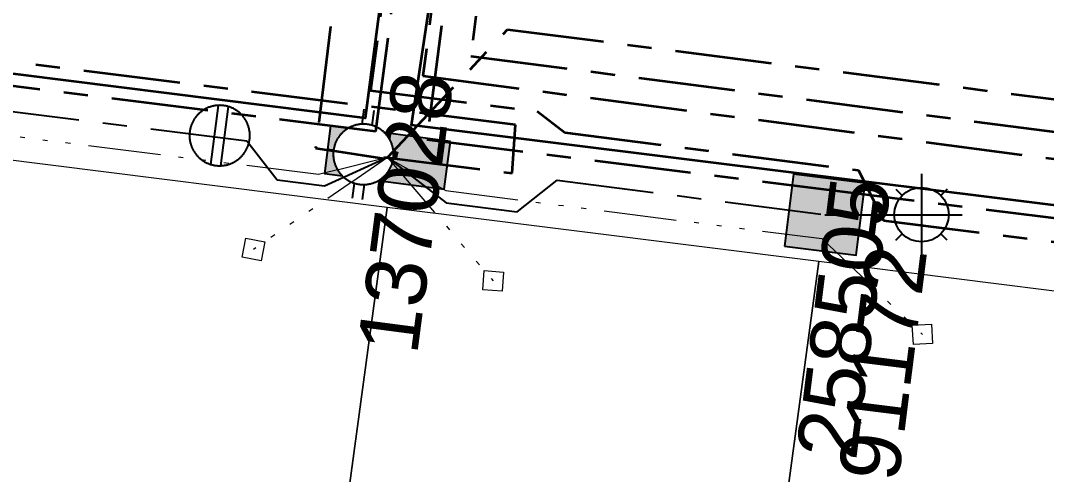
# Model space of a CAD drawing. Header units: metres. Extents: x 264899 to 270320, y 6185871 to 6191197.
# Drawn here: x 268021.67 to 268064.12, y 6186473.97 to 6186492.77 of the extents above; entities that cross this region are included whole.
import ezdxf
from ezdxf.enums import TextEntityAlignment as Align

# ---------------------------------------------------------------- set-up
doc = ezdxf.new("R2010")
doc.units = ezdxf.units.M
doc.linetypes.add('Cable Exist UG', pattern=[7, 4, -1, 1, -1])
doc.linetypes.add('PHANTOMX2', pattern=[6.6, 3, -0.75, 0.2, -0.75, 0.2, -0.75, 0.2, -0.75])
doc.layers.get('0').update_dxf_attribs({"color": 6})
for name, color, linetype, lineweight in [('_User_HV_Exist', 1, 'Continuous', 35), ('_User_LV_Exist', 5, 'Continuous', 35), ('Cadastre Land Parcels_SP_EXT', 118, 'Continuous', 15), ('Mains_HV_EXT', 13, 'Continuous', 25), ('Mains_LV_EXT', 163, 'Continuous', 25), ('Mains_LV_SL_EXT', 135, 'Continuous', 25), ('Services_SP_EXT', 42, 'PHANTOMX2', 20)]:
    doc.layers.add(name, color=color, linetype=linetype, lineweight=lineweight)
for name, color, linetype in [('Equip_LV_EXT', 7, 'Continuous'), ('Equip_SP_SL_EXT', 7, 'Continuous'), ('SupportsUG_SP_LV_EXT', 7, 'Continuous'), ('SupportsUG_SP_LV_SL_EXT', 7, 'Continuous')]:
    doc.layers.add(name, color=color, linetype=linetype)
doc.layers.get('0').freeze()
doc.styles.add('COLUMN_LABEL', font='arial.ttf', dxfattribs={"height": 2})
doc.styles.add('iecARIAL', font='arial.ttf', dxfattribs={"height": 2})
doc.styles.add('POLE_LABEL', font='arial.ttf', dxfattribs={"height": 2})
doc.styles.add('SL_LABEL', font='arial.ttf', dxfattribs={"height": 2})
doc.styles.get("Standard").update_dxf_attribs({"font": 'arial.ttf'})
doc.linetypes.add('Cable E UG', pattern='A,5,-0.1,["E",Standard,S=1.5,R=0,X=0,Y=-0.75],-1.45', length=6.55)

# ---------------------------------------------------------------- blocks, each defined once
blk = doc.blocks.new('COLUMN_EXT')
blk.add_hatch(color=256).paths.add_polyline_path([(1.5, -1.5), (1.5, 1.5), (-1.5, 1.5), (-1.5, -1.5)])
blk.add_lwpolyline([(1.5, 1.5), (-1.5, 1.5), (-1.5, -1.5), (1.5, -1.5)], close=True)
at = {"flags": 1}
blk.add_attdef('Z', (-1.813, 2.351), '', height=0.2, rotation=180, dxfattribs=at)
at = {"flags": 9}
for tag, p in [('STREETNAME', (-1.813, 1.6)), ('SUBURB', (-1.813, 1.8)), ('NOTES', (-1.813, 2)), ('LOCATION', (-1.813, 1.4)), ('LEGEND', (-1.813, 1.2)), ('USAGE', (-1.813, 1)), ('STATE', (-1.813, 0.8)), ('COLUMN_TYPE', (-1.813, 0.4)), ('OWNED_BY', (-1.813, 0.6))]:
    blk.add_attdef(tag, text='', height=0.2, rotation=180, dxfattribs=at).set_placement(p, align=Align.MIDDLE_LEFT)
for tag, style, p in [('STRUCTURE_PLANT_NUMBER', 'POLE_LABEL', (-1.813, -0.031)), ('STREET_CODE', 'COLUMN_LABEL', (-1.813, 0.2))]:
    blk.add_attdef(tag, text='', height=0.2, rotation=180, dxfattribs=dict(at, style=style)).set_placement(p, align=Align.MIDDLE_LEFT)
at = {"style": 'COLUMN_LABEL', "width": 0.9, "flags": 8}
blk.add_attdef('ASSET_NUM', text='', height=2, rotation=270, dxfattribs=at).set_placement((2, -4), align=Align.MIDDLE_LEFT)
blk = doc.blocks.new('PILLAR_EXT')
blk.add_hatch(color=256).paths.add_polyline_path([(-2.5, 1), (-2.5, -1), (2.5, -1), (2.5, 1)])
for p, q in [((0, 1), (0, -1)), ((-2.5, 0), (2.5, 0))]:
    blk.add_line(p, q)
at = {"ltscale": 10}
blk.add_line((2.5, 0), (-2.5, 0), dxfattribs=at)
blk.add_lwpolyline([(-2.5, -1), (-1.25, -1), (1.25, -1), (2.5, -1), (2.5, 1), (-2.5, 1)], close=True)
at = {"width": 0.9, "flags": 8}
blk.add_attdef('ASSET_NUM', text='', height=2, rotation=90, dxfattribs=at).set_placement((-2, 4), align=Align.MIDDLE_LEFT)
for tag, p, flags in [('OWNED_BY', (0, -0.2), 9), ('STATE', (0, -0.4), 9), ('SUPPORT_TYPE', (0, -0.6), 9), ('USAGE', (0, -0.8), 9), ('LEGEND', (0, -1), 9), ('LOCATION', (0, -1.2), 9), ('NOTES', (0, -1.4), 9), ('STREETNAME', (0, -1.8), 9), ('PARENT', (0, -1.6), 9), ('SUBURB', (0, -2), 1)]:
    blk.add_attdef(tag, p, '', height=0.2, dxfattribs=dict(flags=flags))
blk = doc.blocks.new('SL_LANTERN_EXT')
at = {"flags": 9}
for tag, p in [('LRATECODE', (-7.4, 0)), ('LOUTREACHVOCAB', (-7.2, 0)), ('LOUTREACH', (-7, 0)), ('LANTNUMBER', (-6.6, 0)), ('LNEW', (-6.4, 0)), ('LMASTVOCAB', (-6.2, 0)), ('LMAST', (-6, 0)), ('LLAMPVOCAB', (-5.8, 0)), ('LLAMP', (-5.6, 0)), ('LEXIST', (-5.4, 0)), ('LCHARGE3PERCENT', (-5.2, 0)), ('LCHARGE3', (-5, 0)), ('LCHARGE2PERCENT', (-4.8, 0)), ('LCHARGE2', (-4.6, 0)), ('LCHARGE1PERCENT', (-4.4, 0)), ('LCHARGE1', (-4.2, 0)), ('LCATEGORY', (-4, 0)), ('LBRACKETVOCAB', (-3.8, 0)), ('LBRACKET', (-3.6, 0)), ('LKINGHEIGHT', (-3.4, 0)), ('CREPLACE', (-3.2, 0)), ('CREMOVE', (-3, 0)), ('CNUMBER', (-2.8, 0)), ('CNEW', (-2.6, 0)), ('CEXIST', (-2.4, 0)), ('USAGE', (-2.2, 0)), ('STATE', (-2, 0)), ('OWNED_BY', (-1.8, 0)), ('ORIENTATION', (-1.6, 0)), ('OPERATING_VOLTAGE', (-1.4, 0)), ('NO_PHASES', (-1.2, 0)), ('LANTERN_TYPE', (-1, 0)), ('LANTERN_PURPOSE', (-0.8, 0)), ('CONTROL_TYPE', (-0.6, 0)), ('CONSTRUCTED_VOLTAGE', (-0.4, 0))]:
    blk.add_attdef(tag, text='', height=0.001, rotation=270, dxfattribs=at).set_placement(p, align=Align.MIDDLE_LEFT)
at = {"style": 'SL_LABEL', "flags": 9}
blk.add_attdef('STREET_CODE', text='', height=0.001, rotation=270, dxfattribs=at).set_placement((0.001, 0), align=Align.MIDDLE_LEFT)
at = {"flags": 1}
blk.add_attdef('Z', (0, 0), '', height=0.001, rotation=270, dxfattribs=at)
at = {"width": 0.9}
blk.add_attdef('LNUMBER', text='', height=1, dxfattribs=at).set_placement((7, -1), align=Align.MIDDLE_LEFT)
at = {"flags": 9}
for tag, p in [('LREMOVE', (0, -7.6)), ('LREPLACE', (0, -7.8)), ('LTYPE', (0, -8)), ('LTYPEVOCAB', (0, -8.2)), ('LEGEND', (0, -8.4)), ('SUBURB', (0, -8.6)), ('STREETNAME', (0, -8.8)), ('LOCATION', (0, -9)), ('NOTES', (0, -9.2)), ('MAINTAINED_BY', (0, -9.863))]:
    blk.add_attdef(tag, text='', height=0.001, dxfattribs=at).set_placement(p, align=Align.MIDDLE_LEFT)
blk.add_attdef('OPERATED_BY', (0, -9.607), '', height=0.001, dxfattribs=at)
blk.add_wipeout([(5.688, 0), (5.061, -1.061), (4, -1.688), (2.939, -1.061), (2.313, 0), (2.939, 1.061), (4, 1.687), (5.061, 1.061)])
for p, q in [((4, 1.687), (4, 0)), ((2.939, 1.061), (3.205, 0.795)), ((5.061, 1.061), (4.795, 0.795)), ((0, 0), (4, 0)), ((4, 0), (5.688, 0)), ((4, 0), (4, -1.688)), ((2.939, -1.061), (3.205, -0.795)), ((5.061, -1.061), (4.795, -0.795))]:
    blk.add_line(p, q)
blk.add_circle((4, 0), 1.125)
blk = doc.blocks.new('CCP_EXT')
at = {"flags": 9}
for tag, p in [('OWNED_BY', (0, -1)), ('USAGE', (0, -1.2)), ('STATE', (0, -1.8)), ('LEGEND', (0, -1.4)), ('LIFE_SUPPORT', (0, -1.6)), ('NOTES', (0, -2))]:
    blk.add_attdef(tag, text='', height=0.2, dxfattribs=at).set_placement(p, align=Align.MIDDLE_LEFT)
blk.add_wipeout([(0, 0.566), (0.566, 0), (0, -0.566), (-0.566, 0)])
blk.add_lwpolyline([(-0.566, 0), (0, 0.566), (0.566, 0), (0, -0.566), (-0.566, 0)])
at = {"flags": 1}
blk.add_attdef('Z', (0, 0), '', height=0.2, dxfattribs=at)
at = {"flags": 9}
for tag, p in [('CCP_TYPE', (0, 0)), ('CONSTRUCTED_VOLTAGE', (0, -0.2)), ('NO_PHASES', (0, -0.4)), ('OPERATING_VOLTAGE', (0, -0.6)), ('ORIENTATION', (0, -0.8))]:
    blk.add_attdef(tag, text='', height=0.2, dxfattribs=at).set_placement(p, align=Align.MIDDLE_LEFT)
blk = doc.blocks.new('LV_UG_LINKS_OPEN_EXT')
at = {"layer": 'Equip_LV_EXT'}
for tag, height, flags, p in [('ACTUAL_STATUS', 0.167, 9, (3.167, -1.667)), ('CONSTRUCTED_VOLTAGE', 0.167, 9, (3.167, -1.833)), ('NO_PHASES', 0.167, 9, (3.167, -2)), ('OPERATING_VOLTAGE', 0.2, 9, (3, -2.6)), ('ORIENTATION', 0.2, 9, (3, -2.8)), ('STATE', 0.2, 9, (3, -3)), ('SWITCH_TYPE', 0.2, 9, (3, -3.2)), ('USAGE', 0.2, 9, (3, -3.4)), ('OWNED_BY', 0.2, 9, (3, -3.8)), ('NOTES', 0.2, 9, (3, -3.6)), ('OPERATED_BY', 0.2, 9, (3, -4)), ('MAINTAINED_BY', 0.2, 9, (3, -4.2)), ('TYPE', 0.2, 9, (3, -4.6)), ('NUMBER_OF_PHASES', 0.2, 9, (3, -4.4)), ('Z', 0.2, 1, (3, -4.8))]:
    blk.add_attdef(tag, text='', height=height, dxfattribs=dict(at, flags=flags)).set_placement(p, align=Align.MIDDLE_LEFT)
blk.add_wipeout([(4, 1.25), (3.969, 1.25), (3.939, 1.248), (3.908, 1.247), (3.877, 1.244), (3.847, 1.241), (3.817, 1.236), (3.786, 1.232), (3.756, 1.226), (3.726, 1.22), (3.696, 1.213), (3.667, 1.205), (3.637, 1.196), (3.608, 1.187), (3.579, 1.177), (3.55, 1.166), (3.522, 1.155), (3.493, 1.143), (3.466, 1.13), (3.438, 1.117), (3.411, 1.102), (3.384, 1.088), (3.357, 1.072), (3.331, 1.056), (3.306, 1.039), (3.28, 1.022), (3.255, 1.004), (3.231, 0.985), (3.207, 0.966), (3.184, 0.947), (3.161, 0.926), (3.138, 0.905), (3.116, 0.884), (3.095, 0.862), (3.074, 0.839), (3.053, 0.816), (3.034, 0.793), (3.015, 0.769), (2.996, 0.745), (2.978, 0.72), (2.961, 0.694), (2.944, 0.669), (2.928, 0.643), (2.912, 0.616), (2.898, 0.589), (2.883, 0.562), (2.87, 0.534), (2.857, 0.507), (2.845, 0.478), (2.834, 0.45), (2.823, 0.421), (2.813, 0.392), (2.804, 0.363), (2.795, 0.333), (2.787, 0.304), (2.78, 0.274), (2.774, 0.244), (2.768, 0.214), (2.764, 0.183), (2.759, 0.153), (2.756, 0.123), (2.753, 0.092), (2.752, 0.061), (2.75, 0.031), (2.75, 0), (2.75, -0.031), (2.752, -0.061), (2.753, -0.092), (2.756, -0.123), (2.759, -0.153), (2.764, -0.183), (2.768, -0.214), (2.774, -0.244), (2.78, -0.274), (2.787, -0.304), (2.795, -0.333), (2.804, -0.363), (2.813, -0.392), (2.823, -0.421), (2.834, -0.45), (2.845, -0.478), (2.857, -0.507), (2.87, -0.534), (2.883, -0.562), (2.898, -0.589), (2.912, -0.616), (2.928, -0.643), (2.944, -0.669), (2.961, -0.694), (2.978, -0.72), (2.996, -0.745), (3.015, -0.769), (3.034, -0.793), (3.053, -0.816), (3.074, -0.839), (3.095, -0.862), (3.116, -0.884), (3.138, -0.905), (3.161, -0.926), (3.184, -0.947), (3.207, -0.966), (3.231, -0.985), (3.255, -1.004), (3.28, -1.022), (3.306, -1.039), (3.331, -1.056), (3.357, -1.072), (3.384, -1.088), (3.411, -1.102), (3.438, -1.117), (3.466, -1.13), (3.493, -1.143), (3.522, -1.155), (3.55, -1.166), (3.579, -1.177), (3.608, -1.187), (3.637, -1.196), (3.667, -1.205), (3.696, -1.213), (3.726, -1.22), (3.756, -1.226), (3.786, -1.232), (3.817, -1.236), (3.847, -1.241), (3.877, -1.244), (3.908, -1.247), (3.939, -1.248), (3.969, -1.25), (4, -1.25), (4.031, -1.25), (4.061, -1.248), (4.092, -1.247), (4.123, -1.244), (4.153, -1.241), (4.183, -1.236), (4.214, -1.232), (4.244, -1.226), (4.274, -1.22), (4.304, -1.213), (4.333, -1.205), (4.363, -1.196), (4.392, -1.187), (4.421, -1.177), (4.45, -1.166), (4.478, -1.155), (4.507, -1.143), (4.534, -1.13), (4.562, -1.117), (4.589, -1.102), (4.616, -1.088), (4.643, -1.072), (4.669, -1.056), (4.694, -1.039), (4.72, -1.022), (4.745, -1.004), (4.769, -0.985), (4.793, -0.966), (4.816, -0.947), (4.839, -0.926), (4.862, -0.905), (4.884, -0.884), (4.905, -0.862), (4.926, -0.839), (4.947, -0.816), (4.966, -0.793), (4.985, -0.769), (5.004, -0.745), (5.022, -0.72), (5.039, -0.694), (5.056, -0.669), (5.072, -0.643), (5.088, -0.616), (5.102, -0.589), (5.117, -0.562), (5.13, -0.534), (5.143, -0.507), (5.155, -0.478), (5.166, -0.45), (5.177, -0.421), (5.187, -0.392), (5.196, -0.363), (5.205, -0.333), (5.213, -0.304), (5.22, -0.274), (5.226, -0.244), (5.232, -0.214), (5.236, -0.183), (5.241, -0.153), (5.244, -0.123), (5.247, -0.092), (5.248, -0.061), (5.25, -0.031), (5.25, 0), (5.25, 0.031), (5.248, 0.061), (5.247, 0.092), (5.244, 0.123), (5.241, 0.153), (5.236, 0.183), (5.232, 0.214), (5.226, 0.244), (5.22, 0.274), (5.213, 0.304), (5.205, 0.333), (5.196, 0.363), (5.187, 0.392), (5.177, 0.421), (5.166, 0.45), (5.155, 0.478), (5.143, 0.507), (5.13, 0.534), (5.117, 0.562), (5.102, 0.589), (5.088, 0.616), (5.072, 0.643), (5.056, 0.669), (5.039, 0.694), (5.022, 0.72), (5.004, 0.745), (4.985, 0.769), (4.966, 0.793), (4.947, 0.816), (4.926, 0.839), (4.905, 0.862), (4.884, 0.884), (4.862, 0.905), (4.839, 0.926), (4.816, 0.947), (4.793, 0.966), (4.769, 0.985), (4.745, 1.004), (4.72, 1.022), (4.694, 1.039), (4.669, 1.056), (4.643, 1.072), (4.616, 1.088), (4.589, 1.102), (4.562, 1.117), (4.534, 1.13), (4.507, 1.143), (4.478, 1.155), (4.45, 1.166), (4.421, 1.177), (4.392, 1.187), (4.363, 1.196), (4.333, 1.205), (4.304, 1.213), (4.274, 1.22), (4.244, 1.226), (4.214, 1.232), (4.183, 1.236), (4.153, 1.241), (4.123, 1.244), (4.092, 1.247), (4.061, 1.248), (4.031, 1.25)]).dxf.layer = 'Equip_LV_EXT'
for p, q in [((3.792, 1.863), (3.792, 1.232)), ((4.208, 1.863), (4.208, 1.232)), ((3.792, -1.232), (3.792, -1.863)), ((4.208, -1.232), (4.208, -1.863))]:
    blk.add_line(p, q, dxfattribs=at)
at = {"layer": 'Equip_LV_EXT', "flags": 128}
blk.add_lwpolyline([(4, 1.25), (3.969, 1.25), (3.939, 1.248), (3.908, 1.247), (3.877, 1.244), (3.847, 1.241), (3.817, 1.236), (3.786, 1.232), (3.756, 1.226), (3.726, 1.22), (3.696, 1.213), (3.667, 1.205), (3.637, 1.196), (3.608, 1.187), (3.579, 1.177), (3.55, 1.166), (3.522, 1.155), (3.493, 1.143), (3.466, 1.13), (3.438, 1.117), (3.411, 1.102), (3.384, 1.088), (3.357, 1.072), (3.331, 1.056), (3.306, 1.039), (3.28, 1.022), (3.255, 1.004), (3.231, 0.985), (3.207, 0.966), (3.184, 0.947), (3.161, 0.926), (3.138, 0.905), (3.116, 0.884), (3.095, 0.862), (3.074, 0.839), (3.053, 0.816), (3.034, 0.793), (3.015, 0.769), (2.996, 0.745), (2.978, 0.72), (2.961, 0.694), (2.944, 0.669), (2.928, 0.643), (2.912, 0.616), (2.898, 0.589), (2.883, 0.562), (2.87, 0.534), (2.857, 0.507), (2.845, 0.478), (2.834, 0.45), (2.823, 0.421), (2.813, 0.392), (2.804, 0.363), (2.795, 0.333), (2.787, 0.304), (2.78, 0.274), (2.774, 0.244), (2.768, 0.214), (2.764, 0.183), (2.759, 0.153), (2.756, 0.123), (2.753, 0.092), (2.752, 0.061), (2.75, 0.031), (2.75, 0), (2.75, -0.031), (2.752, -0.061), (2.753, -0.092), (2.756, -0.123), (2.759, -0.153), (2.764, -0.183), (2.768, -0.214), (2.774, -0.244), (2.78, -0.274), (2.787, -0.304), (2.795, -0.333), (2.804, -0.363), (2.813, -0.392), (2.823, -0.421), (2.834, -0.45), (2.845, -0.478), (2.857, -0.507), (2.87, -0.534), (2.883, -0.562), (2.898, -0.589), (2.912, -0.616), (2.928, -0.643), (2.944, -0.669), (2.961, -0.694), (2.978, -0.72), (2.996, -0.745), (3.015, -0.769), (3.034, -0.793), (3.053, -0.816), (3.074, -0.839), (3.095, -0.862), (3.116, -0.884), (3.138, -0.905), (3.161, -0.926), (3.184, -0.947), (3.207, -0.966), (3.231, -0.985), (3.255, -1.004), (3.28, -1.022), (3.306, -1.039), (3.331, -1.056), (3.357, -1.072), (3.384, -1.088), (3.411, -1.102), (3.438, -1.117), (3.466, -1.13), (3.493, -1.143), (3.522, -1.155), (3.55, -1.166), (3.579, -1.177), (3.608, -1.187), (3.637, -1.196), (3.667, -1.205), (3.696, -1.213), (3.726, -1.22), (3.756, -1.226), (3.786, -1.232), (3.817, -1.236), (3.847, -1.241), (3.877, -1.244), (3.908, -1.247), (3.939, -1.248), (3.969, -1.25), (4, -1.25), (4.031, -1.25), (4.061, -1.248), (4.092, -1.247), (4.123, -1.244), (4.153, -1.241), (4.183, -1.236), (4.214, -1.232), (4.244, -1.226), (4.274, -1.22), (4.304, -1.213), (4.333, -1.205), (4.363, -1.196), (4.392, -1.187), (4.421, -1.177), (4.45, -1.166), (4.478, -1.155), (4.507, -1.143), (4.534, -1.13), (4.562, -1.117), (4.589, -1.102), (4.616, -1.088), (4.643, -1.072), (4.669, -1.056), (4.694, -1.039), (4.72, -1.022), (4.745, -1.004), (4.769, -0.985), (4.793, -0.966), (4.816, -0.947), (4.839, -0.926), (4.862, -0.905), (4.884, -0.884), (4.905, -0.862), (4.926, -0.839), (4.947, -0.816), (4.966, -0.793), (4.985, -0.769), (5.004, -0.745), (5.022, -0.72), (5.039, -0.694), (5.056, -0.669), (5.072, -0.643), (5.088, -0.616), (5.102, -0.589), (5.117, -0.562), (5.13, -0.534), (5.143, -0.507), (5.155, -0.478), (5.166, -0.45), (5.177, -0.421), (5.187, -0.392), (5.196, -0.363), (5.205, -0.333), (5.213, -0.304), (5.22, -0.274), (5.226, -0.244), (5.232, -0.214), (5.236, -0.183), (5.241, -0.153), (5.244, -0.123), (5.247, -0.092), (5.248, -0.061), (5.25, -0.031), (5.25, 0), (5.25, 0.031), (5.248, 0.061), (5.247, 0.092), (5.244, 0.123), (5.241, 0.153), (5.236, 0.183), (5.232, 0.214), (5.226, 0.244), (5.22, 0.274), (5.213, 0.304), (5.205, 0.333), (5.196, 0.363), (5.187, 0.392), (5.177, 0.421), (5.166, 0.45), (5.155, 0.478), (5.143, 0.507), (5.13, 0.534), (5.117, 0.562), (5.102, 0.589), (5.088, 0.616), (5.072, 0.643), (5.056, 0.669), (5.039, 0.694), (5.022, 0.72), (5.004, 0.745), (4.985, 0.769), (4.966, 0.793), (4.947, 0.816), (4.926, 0.839), (4.905, 0.862), (4.884, 0.884), (4.862, 0.905), (4.839, 0.926), (4.816, 0.947), (4.793, 0.966), (4.769, 0.985), (4.745, 1.004), (4.72, 1.022), (4.694, 1.039), (4.669, 1.056), (4.643, 1.072), (4.616, 1.088), (4.589, 1.102), (4.562, 1.117), (4.534, 1.13), (4.507, 1.143), (4.478, 1.155), (4.45, 1.166), (4.421, 1.177), (4.392, 1.187), (4.363, 1.196), (4.333, 1.205), (4.304, 1.213), (4.274, 1.22), (4.244, 1.226), (4.214, 1.232), (4.183, 1.236), (4.153, 1.241), (4.123, 1.244), (4.092, 1.247), (4.061, 1.248), (4.031, 1.25)], close=True, dxfattribs=at)
blk = doc.blocks.new('LV_UG_LINKS_CLOSED_EXT')
at = {"layer": 'Equip_LV_EXT'}
for tag, flags, p in [('ACTUAL_STATUS', 9, (3, -2)), ('CONSTRUCTED_VOLTAGE', 9, (3, -2.2)), ('OPERATING_VOLTAGE', 9, (3, -2.6)), ('NO_PHASES', 9, (3, -2.4)), ('ORIENTATION', 9, (3, -2.8)), ('STATE', 9, (3, -3)), ('SWITCH_TYPE', 9, (3, -3.2)), ('USAGE', 9, (3, -3.4)), ('OWNED_BY', 9, (3, -3.8)), ('NOTES', 9, (3, -3.6)), ('OPERATED_BY', 9, (3, -4)), ('MAINTAINED_BY', 9, (3, -4.2)), ('TYPE', 9, (3, -4.6)), ('NUMBER_OF_PHASES', 9, (3, -4.4)), ('Z', 1, (3, -4.8))]:
    blk.add_attdef(tag, text='', height=0.2, dxfattribs=dict(at, flags=flags)).set_placement(p, align=Align.MIDDLE_LEFT)
blk.add_wipeout([(4, 1.25), (3.969, 1.25), (3.939, 1.248), (3.908, 1.247), (3.877, 1.244), (3.847, 1.241), (3.817, 1.236), (3.786, 1.232), (3.756, 1.226), (3.726, 1.22), (3.696, 1.213), (3.667, 1.205), (3.637, 1.196), (3.608, 1.187), (3.579, 1.177), (3.55, 1.166), (3.522, 1.155), (3.493, 1.143), (3.466, 1.13), (3.438, 1.117), (3.411, 1.102), (3.384, 1.088), (3.357, 1.072), (3.331, 1.056), (3.306, 1.039), (3.28, 1.022), (3.255, 1.004), (3.231, 0.985), (3.207, 0.966), (3.184, 0.947), (3.161, 0.926), (3.138, 0.905), (3.116, 0.884), (3.095, 0.862), (3.074, 0.839), (3.053, 0.816), (3.034, 0.793), (3.015, 0.769), (2.996, 0.745), (2.978, 0.72), (2.961, 0.694), (2.944, 0.669), (2.928, 0.643), (2.912, 0.616), (2.898, 0.589), (2.883, 0.562), (2.87, 0.534), (2.857, 0.507), (2.845, 0.478), (2.834, 0.45), (2.823, 0.421), (2.813, 0.392), (2.804, 0.363), (2.795, 0.333), (2.787, 0.304), (2.78, 0.274), (2.774, 0.244), (2.768, 0.214), (2.764, 0.183), (2.759, 0.153), (2.756, 0.123), (2.753, 0.092), (2.752, 0.061), (2.75, 0.031), (2.75, 0), (2.75, -0.031), (2.752, -0.061), (2.753, -0.092), (2.756, -0.123), (2.759, -0.153), (2.764, -0.183), (2.768, -0.214), (2.774, -0.244), (2.78, -0.274), (2.787, -0.304), (2.795, -0.333), (2.804, -0.363), (2.813, -0.392), (2.823, -0.421), (2.834, -0.45), (2.845, -0.478), (2.857, -0.507), (2.87, -0.534), (2.883, -0.562), (2.898, -0.589), (2.912, -0.616), (2.928, -0.643), (2.944, -0.669), (2.961, -0.694), (2.978, -0.72), (2.996, -0.745), (3.015, -0.769), (3.034, -0.793), (3.053, -0.816), (3.074, -0.839), (3.095, -0.862), (3.116, -0.884), (3.138, -0.905), (3.161, -0.926), (3.184, -0.947), (3.207, -0.966), (3.231, -0.985), (3.255, -1.004), (3.28, -1.022), (3.306, -1.039), (3.331, -1.056), (3.357, -1.072), (3.384, -1.088), (3.411, -1.102), (3.438, -1.117), (3.466, -1.13), (3.493, -1.143), (3.522, -1.155), (3.55, -1.166), (3.579, -1.177), (3.608, -1.187), (3.637, -1.196), (3.667, -1.205), (3.696, -1.213), (3.726, -1.22), (3.756, -1.226), (3.786, -1.232), (3.817, -1.236), (3.847, -1.241), (3.877, -1.244), (3.908, -1.247), (3.939, -1.248), (3.969, -1.25), (4, -1.25), (4.031, -1.25), (4.061, -1.248), (4.092, -1.247), (4.123, -1.244), (4.153, -1.241), (4.183, -1.236), (4.214, -1.232), (4.244, -1.226), (4.274, -1.22), (4.304, -1.213), (4.333, -1.205), (4.363, -1.196), (4.392, -1.187), (4.421, -1.177), (4.45, -1.166), (4.478, -1.155), (4.507, -1.143), (4.534, -1.13), (4.562, -1.117), (4.589, -1.102), (4.616, -1.088), (4.643, -1.072), (4.669, -1.056), (4.694, -1.039), (4.72, -1.022), (4.745, -1.004), (4.769, -0.985), (4.793, -0.966), (4.816, -0.947), (4.839, -0.926), (4.862, -0.905), (4.884, -0.884), (4.905, -0.862), (4.926, -0.839), (4.947, -0.816), (4.966, -0.793), (4.985, -0.769), (5.004, -0.745), (5.022, -0.72), (5.039, -0.694), (5.056, -0.669), (5.072, -0.643), (5.088, -0.616), (5.102, -0.589), (5.117, -0.562), (5.13, -0.534), (5.143, -0.507), (5.155, -0.478), (5.166, -0.45), (5.177, -0.421), (5.187, -0.392), (5.196, -0.363), (5.205, -0.333), (5.213, -0.304), (5.22, -0.274), (5.226, -0.244), (5.232, -0.214), (5.236, -0.183), (5.241, -0.153), (5.244, -0.123), (5.247, -0.092), (5.248, -0.061), (5.25, -0.031), (5.25, 0), (5.25, 0.031), (5.248, 0.061), (5.247, 0.092), (5.244, 0.123), (5.241, 0.153), (5.236, 0.183), (5.232, 0.214), (5.226, 0.244), (5.22, 0.274), (5.213, 0.304), (5.205, 0.333), (5.196, 0.363), (5.187, 0.392), (5.177, 0.421), (5.166, 0.45), (5.155, 0.478), (5.143, 0.507), (5.13, 0.534), (5.117, 0.562), (5.102, 0.589), (5.088, 0.616), (5.072, 0.643), (5.056, 0.669), (5.039, 0.694), (5.022, 0.72), (5.004, 0.745), (4.985, 0.769), (4.966, 0.793), (4.947, 0.816), (4.926, 0.839), (4.905, 0.862), (4.884, 0.884), (4.862, 0.905), (4.839, 0.926), (4.816, 0.947), (4.793, 0.966), (4.769, 0.985), (4.745, 1.004), (4.72, 1.022), (4.694, 1.039), (4.669, 1.056), (4.643, 1.072), (4.616, 1.088), (4.589, 1.102), (4.562, 1.117), (4.534, 1.13), (4.507, 1.143), (4.478, 1.155), (4.45, 1.166), (4.421, 1.177), (4.392, 1.187), (4.363, 1.196), (4.333, 1.205), (4.304, 1.213), (4.274, 1.22), (4.244, 1.226), (4.214, 1.232), (4.183, 1.236), (4.153, 1.241), (4.123, 1.244), (4.092, 1.247), (4.061, 1.248), (4.031, 1.25)]).dxf.layer = 'Equip_LV_EXT'
for p, q in [((3.792, 1.232), (3.792, -1.232)), ((4.208, 1.232), (4.208, -1.232))]:
    blk.add_line(p, q, dxfattribs=at)
at = {"layer": 'Equip_LV_EXT', "flags": 128}
blk.add_lwpolyline([(4, 1.25), (3.969, 1.25), (3.939, 1.248), (3.908, 1.247), (3.877, 1.244), (3.847, 1.241), (3.817, 1.236), (3.786, 1.232), (3.756, 1.226), (3.726, 1.22), (3.696, 1.213), (3.667, 1.205), (3.637, 1.196), (3.608, 1.187), (3.579, 1.177), (3.55, 1.166), (3.522, 1.155), (3.493, 1.143), (3.466, 1.13), (3.438, 1.117), (3.411, 1.102), (3.384, 1.088), (3.357, 1.072), (3.331, 1.056), (3.306, 1.039), (3.28, 1.022), (3.255, 1.004), (3.231, 0.985), (3.207, 0.966), (3.184, 0.947), (3.161, 0.926), (3.138, 0.905), (3.116, 0.884), (3.095, 0.862), (3.074, 0.839), (3.053, 0.816), (3.034, 0.793), (3.015, 0.769), (2.996, 0.745), (2.978, 0.72), (2.961, 0.694), (2.944, 0.669), (2.928, 0.643), (2.912, 0.616), (2.898, 0.589), (2.883, 0.562), (2.87, 0.534), (2.857, 0.507), (2.845, 0.478), (2.834, 0.45), (2.823, 0.421), (2.813, 0.392), (2.804, 0.363), (2.795, 0.333), (2.787, 0.304), (2.78, 0.274), (2.774, 0.244), (2.768, 0.214), (2.764, 0.183), (2.759, 0.153), (2.756, 0.123), (2.753, 0.092), (2.752, 0.061), (2.75, 0.031), (2.75, 0), (2.75, -0.031), (2.752, -0.061), (2.753, -0.092), (2.756, -0.123), (2.759, -0.153), (2.764, -0.183), (2.768, -0.214), (2.774, -0.244), (2.78, -0.274), (2.787, -0.304), (2.795, -0.333), (2.804, -0.363), (2.813, -0.392), (2.823, -0.421), (2.834, -0.45), (2.845, -0.478), (2.857, -0.507), (2.87, -0.534), (2.883, -0.562), (2.898, -0.589), (2.912, -0.616), (2.928, -0.643), (2.944, -0.669), (2.961, -0.694), (2.978, -0.72), (2.996, -0.745), (3.015, -0.769), (3.034, -0.793), (3.053, -0.816), (3.074, -0.839), (3.095, -0.862), (3.116, -0.884), (3.138, -0.905), (3.161, -0.926), (3.184, -0.947), (3.207, -0.966), (3.231, -0.985), (3.255, -1.004), (3.28, -1.022), (3.306, -1.039), (3.331, -1.056), (3.357, -1.072), (3.384, -1.088), (3.411, -1.102), (3.438, -1.117), (3.466, -1.13), (3.493, -1.143), (3.522, -1.155), (3.55, -1.166), (3.579, -1.177), (3.608, -1.187), (3.637, -1.196), (3.667, -1.205), (3.696, -1.213), (3.726, -1.22), (3.756, -1.226), (3.786, -1.232), (3.817, -1.236), (3.847, -1.241), (3.877, -1.244), (3.908, -1.247), (3.939, -1.248), (3.969, -1.25), (4, -1.25), (4.031, -1.25), (4.061, -1.248), (4.092, -1.247), (4.123, -1.244), (4.153, -1.241), (4.183, -1.236), (4.214, -1.232), (4.244, -1.226), (4.274, -1.22), (4.304, -1.213), (4.333, -1.205), (4.363, -1.196), (4.392, -1.187), (4.421, -1.177), (4.45, -1.166), (4.478, -1.155), (4.507, -1.143), (4.534, -1.13), (4.562, -1.117), (4.589, -1.102), (4.616, -1.088), (4.643, -1.072), (4.669, -1.056), (4.694, -1.039), (4.72, -1.022), (4.745, -1.004), (4.769, -0.985), (4.793, -0.966), (4.816, -0.947), (4.839, -0.926), (4.862, -0.905), (4.884, -0.884), (4.905, -0.862), (4.926, -0.839), (4.947, -0.816), (4.966, -0.793), (4.985, -0.769), (5.004, -0.745), (5.022, -0.72), (5.039, -0.694), (5.056, -0.669), (5.072, -0.643), (5.088, -0.616), (5.102, -0.589), (5.117, -0.562), (5.13, -0.534), (5.143, -0.507), (5.155, -0.478), (5.166, -0.45), (5.177, -0.421), (5.187, -0.392), (5.196, -0.363), (5.205, -0.333), (5.213, -0.304), (5.22, -0.274), (5.226, -0.244), (5.232, -0.214), (5.236, -0.183), (5.241, -0.153), (5.244, -0.123), (5.247, -0.092), (5.248, -0.061), (5.25, -0.031), (5.25, 0), (5.25, 0.031), (5.248, 0.061), (5.247, 0.092), (5.244, 0.123), (5.241, 0.153), (5.236, 0.183), (5.232, 0.214), (5.226, 0.244), (5.22, 0.274), (5.213, 0.304), (5.205, 0.333), (5.196, 0.363), (5.187, 0.392), (5.177, 0.421), (5.166, 0.45), (5.155, 0.478), (5.143, 0.507), (5.13, 0.534), (5.117, 0.562), (5.102, 0.589), (5.088, 0.616), (5.072, 0.643), (5.056, 0.669), (5.039, 0.694), (5.022, 0.72), (5.004, 0.745), (4.985, 0.769), (4.966, 0.793), (4.947, 0.816), (4.926, 0.839), (4.905, 0.862), (4.884, 0.884), (4.862, 0.905), (4.839, 0.926), (4.816, 0.947), (4.793, 0.966), (4.769, 0.985), (4.745, 1.004), (4.72, 1.022), (4.694, 1.039), (4.669, 1.056), (4.643, 1.072), (4.616, 1.088), (4.589, 1.102), (4.562, 1.117), (4.534, 1.13), (4.507, 1.143), (4.478, 1.155), (4.45, 1.166), (4.421, 1.177), (4.392, 1.187), (4.363, 1.196), (4.333, 1.205), (4.304, 1.213), (4.274, 1.22), (4.244, 1.226), (4.214, 1.232), (4.183, 1.236), (4.153, 1.241), (4.123, 1.244), (4.092, 1.247), (4.061, 1.248), (4.031, 1.25)], close=True, dxfattribs=at)

msp = doc.modelspace()

# ---------------------------------------------------------------- linework, layer by layer
at = {"layer": 'Cadastre Land Parcels_SP_EXT', "linetype": 'Continuous'}
for points in [[(268036.84, 6186485.028), (268020.591, 6186487.068), (268017.458, 6186487.461), (268013.43, 6186457.717), (268032.814, 6186455.286), (268036.84, 6186485.028)], [(268054.704, 6186482.784), (268039.41, 6186484.705), (268036.84, 6186485.028), (268032.814, 6186455.286), (268050.68, 6186453.045), (268054.704, 6186482.784)], [(268071.574, 6186480.666), (268054.704, 6186482.784), (268050.68, 6186453.045), (268067.552, 6186450.928), (268071.574, 6186480.666)]]:
    msp.add_lwpolyline(points, close=True, dxfattribs=at)

# ---------------------------------------------------------------- block references
at = {"layer": 'SupportsUG_SP_LV_EXT'}
ref = msp.add_blockref('PILLAR_EXT', (268036.853, 6186487.094), dxfattribs=dict(at, rotation=172.5351057743808))
ref.add_attrib('ASSET_NUM', '137028', dxfattribs={"layer": '0', "height": 2.5, "rotation": 82.5351, "style": 'iecARIAL'}).set_placement((268038.353, 6186490.594), align=Align.MIDDLE_RIGHT)
at = {"layer": 'SupportsUG_SP_LV_SL_EXT'}
ref = msp.add_blockref('COLUMN_EXT', (268054.95, 6186484.726), dxfattribs=dict(at, rotation=172.8545344045633))
ref.add_attrib('ASSET_NUM', '911727', dxfattribs={"layer": '0', "height": 2.5, "rotation": 82.8545, "style": 'COLUMN_LABEL'}).set_placement((268056.95, 6186485.476), align=Align.TOP_RIGHT)

# ---------------------------------------------------------------- next in the draw order: block references
at = {"layer": 'Equip_LV_EXT', "rotation": 172.5351057743808}
for name, p in [('LV_UG_LINKS_CLOSED_EXT', (268033.878, 6186487.484)), ('LV_UG_LINKS_OPEN_EXT', (268039.827, 6186486.705))]:
    msp.add_blockref(name, p, dxfattribs=at)
at = {"layer": 'Equip_SP_SL_EXT'}
ref = msp.add_blockref('SL_LANTERN_EXT', (268054.95, 6186484.726), dxfattribs=at)
ref.add_attrib('ASSET_NUM', '258505', dxfattribs={"layer": '0', "height": 2.5, "rotation": 82.8545, "style": 'iecARIAL'}).set_placement((268056.45, 6186486.226), align=Align.MIDDLE_RIGHT)
at = {"layer": 'Services_SP_EXT'}
for p, rotation in [((268031.311, 6186483.282), 34.53510580971018), ((268041.226, 6186481.983), 130.5351056863601)]:
    msp.add_blockref('CCP_EXT', p, dxfattribs=dict(at, rotation=rotation))

# ---------------------------------------------------------------- next in the draw order: linework, layer by layer
at = {"layer": '_User_HV_Exist', "linetype": 'Cable Exist UG'}
msp.add_lwpolyline([(268022.492, 6186520.342), (268022.726, 6186518.435), (268034.242, 6186516.475), (268034.242, 6186516.475), (268032.765, 6186504.64), (268037.779, 6186498.975), (268036.363, 6186488.164), (268036.363, 6186488.164), (268017.454, 6186490.538), (268011.694, 6186491.199), (268011.694, 6186491.199, 0.417774), (267987.346, 6186471.52), (267987.346, 6186471.52), (267985.484, 6186458.885), (267984.272, 6186457.344)], format="xyb", dxfattribs=at)
at = {"layer": '_User_HV_Exist', "linetype": 'Cable E UG'}
msp.add_lwpolyline([(268024.354, 6186519.726), (268024.609, 6186517.608), (268024.609, 6186517.608), (268033.686, 6186516.062), (268032.241, 6186504.478), (268037.254, 6186498.814), (268035.932, 6186488.722), (268017.514, 6186491.034), (268011.75, 6186491.696), (268011.75, 6186491.696, 0.417621), (267986.85, 6186471.581), (267986.85, 6186471.581), (267985.009, 6186459.09), (267984.25, 6186457.347)], format="xyb", dxfattribs=at)
at = {"layer": '_User_LV_Exist', "linetype": 'Cable Exist UG'}
for points in [[(268022.492, 6186520.342), (268024.885, 6186522.851), (268024.885, 6186522.851), (268035.876, 6186521.208), (268035.876, 6186521.208), (268033.951, 6186505.576), (268041.127, 6186497.911), (268040.31, 6186491.291), (268088.092, 6186485.089)], [(268022.492, 6186520.342), (268023.955, 6186517.497), (268023.955, 6186517.497), (268033.184, 6186516.072), (268033.184, 6186516.072), (268031.669, 6186503.778), (268035.364, 6186499.462), (268033.878, 6186487.484), (268033.878, 6186487.484), (268036.698, 6186487.053)], [(268036.853, 6186487.094), (268041.825, 6186492.398), (268041.825, 6186492.398), (268088.2, 6186486.463)]]:
    msp.add_lwpolyline(points, dxfattribs=at)
msp.add_lwpolyline([(268036.702, 6186487.113), (268042.019, 6186486.446), (268042.15, 6186488.445), (268042.15, 6186488.445), (268012.65, 6186492.149), (268009.981, 6186492.606), (268007.444, 6186492.741), (268005.072, 6186492.374), (268002.49, 6186491.745), (268000.73, 6186490.941), (268000.407, 6186488.531), (268000.407, 6186488.531, 0.260592), (267988.339, 6186471.398), (267988.339, 6186471.398), (267986.31, 6186457.618), (267984.25, 6186457.347)], format="xyb", dxfattribs=at)
at = {"layer": 'Mains_HV_EXT', "linetype": 'Cable Exist UG'}
msp.add_lwpolyline([(268022.492, 6186520.342), (268022.726, 6186518.435), (268034.242, 6186516.475), (268034.242, 6186516.475), (268032.765, 6186504.64), (268037.779, 6186498.975), (268036.363, 6186488.164), (268036.363, 6186488.164), (268017.454, 6186490.538), (268011.694, 6186491.199), (268011.694, 6186491.199, 0.417774), (267987.346, 6186471.52), (267987.346, 6186471.52), (267985.484, 6186458.885), (267984.272, 6186457.344)], format="xyb", dxfattribs=at)
at = {"layer": 'Mains_HV_EXT', "linetype": 'Cable E UG'}
msp.add_lwpolyline([(268024.354, 6186519.726), (268024.609, 6186517.608), (268024.609, 6186517.608), (268033.686, 6186516.062), (268032.241, 6186504.478), (268037.254, 6186498.814), (268035.932, 6186488.722), (268017.514, 6186491.034), (268011.75, 6186491.696), (268011.75, 6186491.696, 0.417621), (267986.85, 6186471.581), (267986.85, 6186471.581), (267985.009, 6186459.09), (267984.25, 6186457.347)], format="xyb", dxfattribs=at)
at = {"layer": 'Mains_LV_EXT', "linetype": 'Cable Exist UG'}
for points in [[(268022.492, 6186520.342), (268024.885, 6186522.851), (268024.885, 6186522.851), (268035.876, 6186521.208), (268035.876, 6186521.208), (268033.951, 6186505.576), (268041.127, 6186497.911), (268040.31, 6186491.291), (268088.092, 6186485.089)], [(268022.492, 6186520.342), (268023.955, 6186517.497), (268023.955, 6186517.497), (268033.184, 6186516.072), (268033.184, 6186516.072), (268031.669, 6186503.778), (268035.364, 6186499.462), (268033.878, 6186487.484), (268033.878, 6186487.484), (268036.698, 6186487.053)], [(268036.853, 6186487.094), (268041.825, 6186492.398), (268041.825, 6186492.398), (268088.2, 6186486.463)]]:
    msp.add_lwpolyline(points, dxfattribs=at)
msp.add_lwpolyline([(268036.702, 6186487.113), (268042.019, 6186486.446), (268042.15, 6186488.445), (268042.15, 6186488.445), (268012.65, 6186492.149), (268009.981, 6186492.606), (268007.444, 6186492.741), (268005.072, 6186492.374), (268002.49, 6186491.745), (268000.73, 6186490.941), (268000.407, 6186488.531), (268000.407, 6186488.531, 0.260592), (267988.339, 6186471.398), (267988.339, 6186471.398), (267986.31, 6186457.618), (267984.25, 6186457.347)], format="xyb", dxfattribs=at)
at = {"layer": 'Mains_LV_SL_EXT', "linetype": 'Cable Exist UG'}
msp.add_lwpolyline([(268036.853, 6186487.094), (268034.254, 6186485.909), (268034.254, 6186485.909), (268032.288, 6186486.156), (268031.031, 6186487.763), (268031.031, 6186487.763), (268012.281, 6186490.115), (268012.281, 6186490.115, 0.113736), (268002.879, 6186489.35)], format="xyb", dxfattribs=at)
msp.add_lwpolyline([(268036.853, 6186487.094), (268039.285, 6186485.217), (268039.285, 6186485.217), (268042.226, 6186484.848), (268043.881, 6186486.153), (268043.881, 6186486.153), (268054.95, 6186484.726)], dxfattribs=at)
at = {"layer": 'Services_SP_EXT'}
for points in [[(268036.853, 6186487.094), (268034.008, 6186486.383), (268034.008, 6186486.383), (268017.197, 6186488.491), (268011.899, 6186485.541)], [(268036.853, 6186487.094), (268031.311, 6186483.282)], [(268036.853, 6186487.094), (268041.226, 6186481.983)]]:
    msp.add_lwpolyline(points, dxfattribs=at)

# ---------------------------------------------------------------- next in the draw order: block references
at = {"layer": 'Services_SP_EXT', "rotation": 138.3360829478798}
msp.add_blockref('CCP_EXT', (268058.988, 6186479.769), dxfattribs=at)

# ---------------------------------------------------------------- next in the draw order: linework, layer by layer
at = {"layer": '_User_HV_Exist', "linetype": 'Cable Exist UG'}
msp.add_lwpolyline([(268022.492, 6186520.342), (268036.455, 6186518.062), (268036.455, 6186518.062), (268034.852, 6186505.214), (268039.998, 6186499.489), (268038.482, 6186487.837), (268038.482, 6186487.837), (268054.683, 6186485.806), (268148.944, 6186474.028)], dxfattribs=at)
at = {"layer": '_User_HV_Exist', "linetype": 'Cable E UG'}
msp.add_lwpolyline([(268148.772, 6186474.604), (268054.55, 6186486.344), (268037.851, 6186488.438), (268039.472, 6186499.326), (268034.328, 6186505.05), (268035.899, 6186517.646), (268024.425, 6186519.52), (268024.354, 6186519.726)], dxfattribs=at)
at = {"layer": '_User_LV_Exist', "linetype": 'Cable Exist UG'}
for points in [[(268022.492, 6186520.342), (268025.82, 6186520.883), (268025.82, 6186520.883), (268035.014, 6186519.522), (268033.218, 6186504.952), (268039.363, 6186498.539), (268038.32, 6186490.474), (268087.956, 6186483.939), (268106.517, 6186481.608), (268106.517, 6186481.608), (268117.861, 6186480.184), (268119.485, 6186476.67), (268119.485, 6186476.67), (268124.513, 6186476.04)], [(268022.492, 6186520.342), (268024.711, 6186519.233), (268034.059, 6186517.781), (268034.059, 6186517.781), (268032.417, 6186504.447), (268037.336, 6186498.869), (268036.155, 6186489.869), (268036.155, 6186489.869), (268043.042, 6186489.005), (268044.192, 6186488.129), (268044.192, 6186488.129), (268056.344, 6186486.567), (268057.372, 6186484.48), (268057.372, 6186484.48), (268087.702, 6186480.71)]]:
    msp.add_lwpolyline(points, dxfattribs=at)
at = {"layer": 'Mains_HV_EXT', "linetype": 'Cable Exist UG'}
msp.add_lwpolyline([(268022.492, 6186520.342), (268036.455, 6186518.062), (268036.455, 6186518.062), (268034.852, 6186505.214), (268039.998, 6186499.489), (268038.482, 6186487.837), (268038.482, 6186487.837), (268054.683, 6186485.806), (268148.944, 6186474.028)], dxfattribs=at)
at = {"layer": 'Mains_HV_EXT', "linetype": 'Cable E UG'}
msp.add_lwpolyline([(268148.772, 6186474.604), (268054.55, 6186486.344), (268037.851, 6186488.438), (268039.472, 6186499.326), (268034.328, 6186505.05), (268035.899, 6186517.646), (268024.425, 6186519.52), (268024.354, 6186519.726)], dxfattribs=at)
at = {"layer": 'Mains_LV_EXT', "linetype": 'Cable Exist UG'}
for points in [[(268022.492, 6186520.342), (268025.82, 6186520.883), (268025.82, 6186520.883), (268035.014, 6186519.522), (268033.218, 6186504.952), (268039.363, 6186498.539), (268038.32, 6186490.474), (268087.956, 6186483.939), (268106.517, 6186481.608), (268106.517, 6186481.608), (268117.861, 6186480.184), (268119.485, 6186476.67), (268119.485, 6186476.67), (268124.513, 6186476.04)], [(268022.492, 6186520.342), (268024.711, 6186519.233), (268034.059, 6186517.781), (268034.059, 6186517.781), (268032.417, 6186504.447), (268037.336, 6186498.869), (268036.155, 6186489.869), (268036.155, 6186489.869), (268043.042, 6186489.005), (268044.192, 6186488.129), (268044.192, 6186488.129), (268056.344, 6186486.567), (268057.372, 6186484.48), (268057.372, 6186484.48), (268087.702, 6186480.71)]]:
    msp.add_lwpolyline(points, dxfattribs=at)
at = {"layer": 'Services_SP_EXT'}
msp.add_lwpolyline([(268036.853, 6186487.094), (268039.271, 6186485.723), (268039.271, 6186485.723), (268054.826, 6186483.734), (268058.988, 6186479.769)], dxfattribs=at)

doc.saveas('drawing.dxf')
